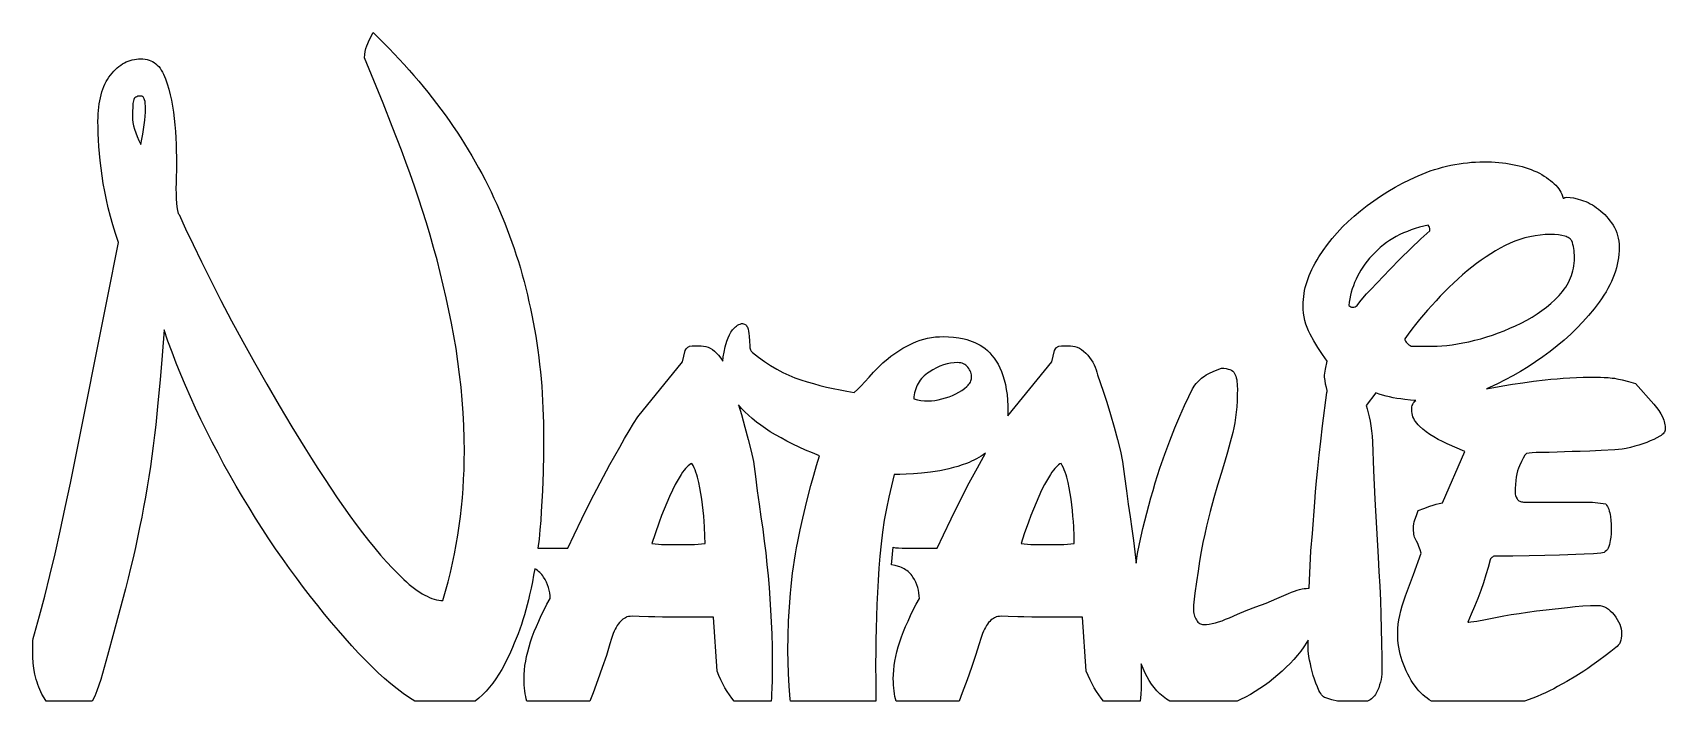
# Model space of a CAD drawing. Extents: x 36 to 181, y 24 to 84.
import ezdxf

# ---------------------------------------------------------------- set-up
doc = ezdxf.new("R2010")
doc.units = 0
doc.layers.add('CAMADA_1', color=18, linetype='CONTINUOUS')

msp = doc.modelspace()

# ---------------------------------------------------------------- linework, layer by layer
at = {"layer": 'CAMADA_1'}
for points in [[(36.73, 24.14), (36.54, 24.45), (36.35, 24.79), (36.25, 24.99), (36.15, 25.2), (36.07, 25.41), (35.98, 25.63), (35.91, 25.86), (35.84, 26.09), (35.78, 26.33), (35.72, 26.58), (35.63, 27.08), (35.57, 27.58), (35.53, 28.08), (35.52, 28.58), (35.52, 29.33), (35.53, 29.54), (35.56, 29.75), (35.61, 29.96), (35.68, 30.17), (36.14, 31.8), (36.6, 33.54), (37.06, 35.39), (37.52, 37.34), (37.97, 39.37), (38.43, 41.47), (38.89, 43.64), (39.35, 45.88), (40.28, 50.51), (41.23, 55.3), (42.2, 60.21), (43.19, 65.18), (42.93, 65.97), (42.69, 66.74), (42.47, 67.51), (42.28, 68.26), (42.11, 69), (41.96, 69.72), (41.83, 70.44), (41.73, 71.14), (41.64, 71.83), (41.56, 72.5), (41.5, 73.14), (41.44, 73.76), (41.4, 74.36), (41.37, 74.93), (41.36, 75.49), (41.35, 76.02), (41.36, 76.35), (41.37, 76.67), (41.39, 76.98), (41.42, 77.28), (41.46, 77.57), (41.51, 77.85), (41.57, 78.12), (41.63, 78.39), (41.71, 78.64), (41.79, 78.88), (41.88, 79.12), (41.98, 79.34), (42.09, 79.56), (42.21, 79.76), (42.34, 79.96), (42.48, 80.15), (42.62, 80.32), (42.77, 80.49), (42.91, 80.64), (43.07, 80.79), (43.22, 80.92), (43.39, 81.04), (43.55, 81.14), (43.72, 81.24), (43.89, 81.33), (44.06, 81.4), (44.24, 81.46), (44.42, 81.52), (44.61, 81.55), (44.8, 81.58), (44.99, 81.6), (45.19, 81.61), (45.38, 81.6), (45.57, 81.58), (45.75, 81.54), (45.92, 81.49), (46.08, 81.43), (46.24, 81.35), (46.39, 81.26), (46.53, 81.16), (46.66, 81.04), (46.79, 80.91), (46.91, 80.76), (47.02, 80.6), (47.13, 80.42), (47.22, 80.23), (47.31, 80.03), (47.4, 79.81), (47.55, 79.36), (47.68, 78.88), (47.81, 78.39), (47.92, 77.89), (48.01, 77.36), (48.1, 76.82), (48.17, 76.26), (48.23, 75.69), (48.28, 75.1), (48.32, 74.52), (48.34, 73.94), (48.36, 73.36), (48.38, 72.79), (48.38, 72.21), (48.37, 71.63), (48.35, 71.06), (48.34, 70.51), (48.33, 69.99), (48.34, 69.52), (48.35, 69.09), (48.38, 68.7), (48.42, 68.35), (48.46, 68.04), (48.52, 67.77), (48.6, 67.68), (49.19, 66.41), (49.86, 64.99), (50.61, 63.45), (51.44, 61.76), (52.34, 59.99), (53.29, 58.18), (54.3, 56.32), (55.36, 54.43), (56.45, 52.51), (57.57, 50.6), (58.7, 48.7), (59.86, 46.8), (60.44, 45.86), (61.02, 44.95), (61.6, 44.06), (62.17, 43.19), (62.75, 42.35), (63.31, 41.53), (63.88, 40.73), (64.45, 39.96), (65, 39.22), (65.55, 38.51), (66.1, 37.84), (66.63, 37.21), (67.16, 36.61), (67.68, 36.05), (68.19, 35.53), (68.7, 35.04), (68.95, 34.82), (69.19, 34.6), (69.43, 34.41), (69.67, 34.22), (69.9, 34.05), (70.13, 33.9), (70.35, 33.76), (70.57, 33.64), (70.79, 33.53), (71, 33.43), (71.21, 33.35), (71.42, 33.28), (71.62, 33.23), (71.82, 33.2), (72.01, 33.17), (72.2, 33.17), (72.44, 34), (72.67, 34.83), (72.87, 35.67), (73.06, 36.5), (73.24, 37.34), (73.39, 38.17), (73.53, 39), (73.66, 39.84), (73.77, 40.67), (73.86, 41.5), (73.94, 42.34), (74, 43.17), (74.05, 44.01), (74.09, 44.84), (74.11, 45.67), (74.12, 46.51), (74.1, 47.65), (74.07, 48.8), (74.01, 49.95), (73.93, 51.09), (73.82, 52.24), (73.69, 53.38), (73.54, 54.53), (73.37, 55.68), (73.17, 56.82), (72.96, 57.96), (72.73, 59.1), (72.49, 60.23), (72.23, 61.36), (71.96, 62.49), (71.67, 63.61), (71.36, 64.72), (71.05, 65.84), (70.72, 66.94), (70.37, 68.04), (70.02, 69.13), (69.66, 70.22), (69.28, 71.3), (68.89, 72.37), (68.49, 73.44), (67.67, 75.55), (66.85, 77.63), (66.03, 79.67), (65.2, 81.69), (65.21, 81.98), (65.25, 82.25), (65.31, 82.52), (65.4, 82.77), (65.64, 83.32), (65.95, 83.94), (66.43, 83.47), (66.91, 83), (67.38, 82.52), (67.84, 82.04), (68.29, 81.56), (68.74, 81.08), (69.18, 80.59), (69.61, 80.1), (70.03, 79.6), (70.44, 79.11), (70.85, 78.61), (71.24, 78.11), (71.63, 77.6), (72.01, 77.1), (72.39, 76.59), (72.75, 76.07), (73.11, 75.56), (73.46, 75.04), (73.8, 74.52), (74.13, 73.99), (74.45, 73.46), (74.77, 72.93), (75.08, 72.4), (75.38, 71.86), (75.67, 71.33), (75.96, 70.78), (76.23, 70.24), (76.5, 69.69), (76.76, 69.14), (77.01, 68.59), (77.26, 68.03), (77.49, 67.47), (77.72, 66.91), (77.94, 66.35), (78.16, 65.78), (78.36, 65.2), (78.56, 64.63), (78.75, 64.05), (78.94, 63.46), (79.12, 62.88), (79.29, 62.28), (79.45, 61.69), (79.61, 61.09), (79.75, 60.49), (79.89, 59.88), (80.03, 59.27), (80.16, 58.66), (80.28, 58.04), (80.39, 57.42), (80.49, 56.8), (80.59, 56.17), (80.68, 55.54), (80.76, 54.9), (80.84, 54.26), (80.91, 53.62), (80.97, 52.98), (81.03, 52.33), (81.07, 51.67), (81.14, 50.35), (81.19, 49.02), (81.2, 47.67), (81.19, 46.23), (81.15, 44.66), (81.09, 42.96), (80.99, 41.13), (80.94, 40.3), (80.87, 39.48), (80.79, 38.65), (80.69, 37.84), (83.37, 37.84), (83.93, 39.03), (84.62, 40.46), (85.4, 42.04), (86.25, 43.67), (87.12, 45.31), (87.56, 46.1), (88, 46.88), (88.43, 47.63), (88.84, 48.33), (89.24, 48.98), (89.62, 49.59), (93.62, 54.51), (93.87, 55.51), (93.96, 55.66), (94.05, 55.77), (94.1, 55.81), (94.15, 55.85), (94.2, 55.87), (94.25, 55.89), (94.49, 55.92), (94.79, 55.93), (95.29, 55.93), (95.5, 55.91), (95.7, 55.88), (95.9, 55.81), (96.09, 55.72), (96.29, 55.6), (96.47, 55.46), (96.66, 55.29), (96.83, 55.09), (97.04, 54.83), (97.22, 54.56), (97.26, 54.95), (97.34, 55.38), (97.44, 55.85), (97.58, 56.34), (97.69, 56.64), (97.81, 56.91), (97.94, 57.15), (98.02, 57.26), (98.09, 57.37), (98.18, 57.46), (98.26, 57.55), (98.36, 57.63), (98.45, 57.7), (98.55, 57.77), (98.66, 57.83), (98.76, 57.88), (98.88, 57.93), (98.98, 57.92), (99.07, 57.91), (99.15, 57.88), (99.22, 57.85), (99.28, 57.8), (99.34, 57.74), (99.38, 57.67), (99.42, 57.6), (99.48, 57.42), (99.52, 57.23), (99.56, 57.02), (99.58, 56.8), (99.62, 56.36), (99.63, 55.93), (99.63, 55.83), (99.64, 55.74), (99.66, 55.65), (99.69, 55.57), (99.72, 55.5), (99.77, 55.44), (99.82, 55.39), (99.88, 55.34), (100.42, 54.92), (100.96, 54.53), (101.5, 54.18), (102.04, 53.85), (102.59, 53.56), (103.13, 53.3), (103.4, 53.19), (103.67, 53.08), (103.94, 52.98), (104.21, 52.88), (104.76, 52.71), (105.32, 52.55), (105.9, 52.39), (106.48, 52.25), (107.08, 52.11), (107.7, 51.99), (108.32, 51.87), (108.96, 51.76), (109.27, 52.03), (109.59, 52.35), (109.93, 52.72), (110.3, 53.14), (110.69, 53.57), (111.1, 53.99), (111.54, 54.4), (112.01, 54.8), (112.25, 55), (112.5, 55.19), (112.77, 55.37), (113.04, 55.54), (113.32, 55.71), (113.61, 55.87), (113.91, 56.03), (114.22, 56.18), (114.53, 56.31), (114.86, 56.43), (115.19, 56.53), (115.53, 56.62), (115.88, 56.68), (116.23, 56.73), (116.6, 56.75), (116.97, 56.76), (117.39, 56.75), (117.84, 56.71), (118.31, 56.64), (118.8, 56.55), (119.05, 56.49), (119.29, 56.42), (119.53, 56.33), (119.77, 56.23), (120, 56.11), (120.23, 55.98), (120.46, 55.84), (120.68, 55.68), (120.89, 55.5), (121.1, 55.3), (121.29, 55.08), (121.48, 54.83), (121.66, 54.57), (121.83, 54.28), (121.99, 53.97), (122.14, 53.64), (122.27, 53.28), (122.39, 52.89), (122.49, 52.48), (122.57, 52.04), (122.64, 51.57), (122.68, 51.08), (122.71, 50.56), (122.72, 50.01), (122.71, 49.68), (126.64, 54.51), (126.89, 55.51), (126.97, 55.66), (127.06, 55.77), (127.11, 55.81), (127.16, 55.85), (127.21, 55.87), (127.26, 55.89), (127.5, 55.92), (127.8, 55.93), (128.3, 55.93), (128.51, 55.91), (128.71, 55.88), (128.91, 55.81), (129.11, 55.72), (129.3, 55.6), (129.48, 55.46), (129.67, 55.29), (129.85, 55.09), (130.02, 54.88), (130.17, 54.67), (130.3, 54.46), (130.42, 54.24), (130.52, 54.02), (130.61, 53.8), (130.67, 53.57), (130.72, 53.34), (131.22, 51.88), (131.56, 50.88), (131.89, 49.8), (132.21, 48.67), (132.52, 47.55), (132.78, 46.5), (132.97, 45.59), (133.14, 44.25), (133.31, 42.97), (133.47, 41.77), (133.64, 40.63), (133.79, 39.57), (133.93, 38.53), (134.06, 37.51), (134.17, 36.51), (134.31, 37.35), (134.47, 38.21), (134.62, 38.91), (134.78, 39.6), (134.95, 40.29), (135.12, 40.97), (135.3, 41.65), (135.49, 42.33), (135.69, 43), (135.89, 43.67), (136.31, 44.98), (136.75, 46.24), (137.19, 47.44), (137.64, 48.59), (138.08, 49.65), (138.5, 50.59), (138.88, 51.4), (139.23, 52.09), (139.44, 52.41), (139.55, 52.55), (139.66, 52.69), (139.78, 52.81), (139.9, 52.93), (140.02, 53.04), (140.14, 53.13), (140.28, 53.23), (140.43, 53.33), (140.61, 53.42), (140.81, 53.52), (141.27, 53.72), (141.81, 53.93), (142.03, 53.92), (142.23, 53.9), (142.4, 53.86), (142.56, 53.81), (142.7, 53.75), (142.81, 53.67), (142.9, 53.58), (142.98, 53.47), (143.04, 53.35), (143.09, 53.21), (143.13, 53.06), (143.17, 52.9), (143.19, 52.72), (143.21, 52.52), (143.22, 52.31), (143.23, 52.09), (143.22, 51.54), (143.2, 51), (143.17, 50.49), (143.12, 49.99), (143.06, 49.51), (142.99, 49.04), (142.91, 48.6), (142.81, 48.17), (142.59, 47.32), (142.34, 46.42), (142.07, 45.49), (141.77, 44.51), (141.45, 43.46), (141.13, 42.33), (140.81, 41.11), (140.48, 39.8), (140.31, 39.09), (140.15, 38.34), (140, 37.53), (139.85, 36.68), (139.71, 35.77), (139.57, 34.82), (139.44, 33.81), (139.31, 32.75), (139.31, 32.42), (139.31, 32.27), (139.32, 32.14), (139.34, 32), (139.37, 31.88), (139.41, 31.75), (139.45, 31.64), (139.5, 31.52), (139.56, 31.42), (139.62, 31.32), (139.69, 31.23), (139.77, 31.16), (139.85, 31.1), (139.94, 31.06), (140.03, 31.03), (140.12, 31.01), (140.23, 31), (140.46, 31.01), (140.71, 31.04), (140.98, 31.09), (141.26, 31.16), (141.55, 31.24), (141.86, 31.35), (142.18, 31.48), (142.52, 31.62), (143.24, 31.94), (144.03, 32.26), (144.89, 32.59), (145.81, 32.92), (146.77, 33.34), (147.81, 33.79), (148.08, 33.9), (148.33, 33.99), (148.57, 34.07), (148.79, 34.14), (149.01, 34.19), (149.2, 34.22), (149.39, 34.24), (149.56, 34.25), (149.66, 34.25), (149.69, 34.96), (149.81, 37.59), (149.94, 39.14), (150.15, 41.96), (150.22, 42.87), (150.31, 43.87), (150.42, 44.96), (150.54, 46.14), (150.69, 47.41), (150.85, 48.77), (151.23, 51.76), (151.25, 51.85), (151.27, 51.93), (151.19, 52.21), (151.12, 52.51), (151.07, 52.82), (151.02, 53.13), (151.03, 53.3), (151.04, 53.48), (151.07, 53.66), (151.11, 53.84), (151.27, 54.55), (150.83, 55.17), (150.43, 55.78), (150.06, 56.38), (149.73, 56.97), (149.58, 57.26), (149.46, 57.57), (149.35, 57.88), (149.26, 58.2), (149.19, 58.53), (149.14, 58.86), (149.12, 59.2), (149.11, 59.55), (149.11, 59.81), (149.13, 60.08), (149.16, 60.34), (149.19, 60.61), (149.24, 60.87), (149.3, 61.14), (149.38, 61.41), (149.46, 61.68), (149.55, 61.95), (149.66, 62.22), (149.78, 62.5), (149.9, 62.77), (150.04, 63.05), (150.19, 63.33), (150.35, 63.61), (150.52, 63.89), (150.89, 64.45), (151.29, 64.99), (151.71, 65.52), (152.16, 66.05), (152.64, 66.56), (153.14, 67.05), (153.67, 67.54), (154.23, 68.02), (154.82, 68.47), (155.42, 68.91), (156.03, 69.33), (156.67, 69.74), (157.33, 70.12), (158, 70.48), (158.69, 70.82), (159.4, 71.14), (159.76, 71.29), (160.12, 71.44), (160.48, 71.57), (160.85, 71.69), (161.21, 71.8), (161.58, 71.9), (161.94, 72), (162.31, 72.08), (162.68, 72.15), (163.05, 72.22), (163.42, 72.27), (163.79, 72.31), (164.16, 72.35), (164.53, 72.37), (164.9, 72.39), (165.28, 72.39), (165.96, 72.38), (166.28, 72.36), (166.61, 72.34), (166.92, 72.3), (167.23, 72.26), (167.54, 72.22), (167.83, 72.16), (168.12, 72.1), (168.41, 72.03), (168.69, 71.96), (168.96, 71.88), (169.23, 71.79), (169.49, 71.69), (169.74, 71.59), (169.99, 71.48), (170.23, 71.36), (170.46, 71.24), (170.67, 71.11), (170.87, 70.99), (171.06, 70.85), (171.24, 70.72), (171.41, 70.58), (171.56, 70.43), (171.71, 70.29), (171.84, 70.13), (171.96, 69.98), (172.06, 69.82), (172.16, 69.66), (172.24, 69.49), (172.31, 69.32), (172.37, 69.14), (172.44, 69.15), (172.49, 69.18), (172.52, 69.2), (172.56, 69.21), (172.7, 69.22), (172.97, 69.21), (173.27, 69.16), (173.61, 69.08), (173.99, 68.97), (174.19, 68.91), (174.39, 68.83), (174.58, 68.74), (174.77, 68.64), (174.97, 68.53), (175.16, 68.41), (175.35, 68.28), (175.53, 68.14), (175.72, 67.99), (175.9, 67.83), (176.07, 67.67), (176.23, 67.49), (176.39, 67.31), (176.54, 67.12), (176.69, 66.93), (176.83, 66.72), (176.95, 66.51), (177.06, 66.29), (177.16, 66.05), (177.23, 65.81), (177.29, 65.55), (177.33, 65.29), (177.36, 65.01), (177.37, 64.72), (177.36, 64.42), (177.34, 64.12), (177.31, 63.81), (177.26, 63.51), (177.19, 63.21), (177.12, 62.9), (177.03, 62.6), (176.92, 62.29), (176.8, 61.99), (176.67, 61.68), (176.52, 61.38), (176.36, 61.07), (176.19, 60.77), (176, 60.46), (175.79, 60.15), (175.58, 59.85), (175.12, 59.24), (174.63, 58.65), (174.12, 58.07), (173.59, 57.51), (173.03, 56.97), (172.44, 56.44), (171.83, 55.92), (171.2, 55.43), (170.55, 54.95), (169.89, 54.49), (169.23, 54.06), (168.55, 53.64), (167.87, 53.25), (167.18, 52.89), (166.48, 52.54), (165.78, 52.22), (165.49, 52.09), (166.95, 52.34), (167.82, 52.49), (168.75, 52.62), (169.72, 52.76), (170.74, 52.88), (171.27, 52.94), (171.81, 52.99), (172.37, 53.04), (172.95, 53.07), (173.54, 53.1), (174.15, 53.12), (174.77, 53.13), (175.41, 53.13), (175.71, 53.13), (176.03, 53.11), (176.38, 53.09), (176.74, 53.05), (176.94, 53.03), (177.15, 52.99), (177.64, 52.88), (178.2, 52.74), (178.83, 52.55), (180.45, 50.72), (180.7, 50.43), (180.91, 50.14), (181.09, 49.85), (181.23, 49.57), (181.35, 49.29), (181.39, 49.15), (181.43, 49.01), (181.46, 48.88), (181.48, 48.74), (181.49, 48.6), (181.49, 48.47), (181.49, 48.38), (181.46, 48.3), (181.42, 48.22), (181.37, 48.14), (181.3, 48.07), (181.21, 47.99), (181.11, 47.91), (180.99, 47.84), (180.73, 47.7), (180.45, 47.56), (180.15, 47.43), (179.83, 47.3), (179.49, 47.18), (179.13, 47.06), (178.76, 46.95), (178.37, 46.84), (177.98, 46.75), (177.63, 46.68), (177.3, 46.65), (176.99, 46.63), (175.76, 46.56), (174.74, 46.51), (173.89, 46.48), (173.16, 46.47), (172.49, 46.45), (171.82, 46.42), (171.11, 46.39), (170.32, 46.38), (169.93, 46.38), (169.59, 46.36), (169.31, 46.33), (169.07, 46.3), (169.01, 46.23), (168.94, 46.14), (168.79, 45.9), (168.63, 45.6), (168.45, 45.21), (168.36, 44.99), (168.28, 44.75), (168.22, 44.48), (168.16, 44.19), (168.12, 43.88), (168.09, 43.54), (168.08, 43.18), (168.07, 42.8), (168.08, 42.67), (168.11, 42.54), (168.16, 42.4), (168.24, 42.25), (168.28, 42.19), (168.34, 42.13), (168.4, 42.08), (168.47, 42.04), (168.54, 42), (168.63, 41.98), (168.72, 41.97), (168.82, 41.96), (174.99, 41.96), (176.16, 41.8), (176.24, 41.69), (176.31, 41.57), (176.37, 41.44), (176.43, 41.31), (176.48, 41.16), (176.52, 41.01), (176.55, 40.84), (176.58, 40.67), (176.61, 40.32), (176.64, 39.99), (176.65, 39.68), (176.66, 39.38), (176.65, 39.12), (176.62, 38.83), (176.56, 38.51), (176.49, 38.17), (176.44, 38), (176.38, 37.85), (176.31, 37.73), (176.22, 37.62), (176.12, 37.53), (176.01, 37.46), (175.88, 37.41), (175.74, 37.38), (175.07, 37.34), (174.23, 37.29), (172.03, 37.21), (170.72, 37.17), (169.33, 37.15), (167.87, 37.13), (166.32, 37.13), (166.24, 37.12), (166.16, 37.11), (166.09, 37.08), (166.03, 37.04), (165.97, 37), (165.91, 36.94), (165.86, 36.87), (165.82, 36.79), (165.64, 36.12), (165.44, 35.44), (165.23, 34.75), (164.99, 34.04), (164.73, 33.33), (164.44, 32.63), (164.14, 31.92), (163.82, 31.21), (163.93, 31.22), (164.11, 31.24), (164.64, 31.32), (165.42, 31.47), (166.45, 31.67), (167.05, 31.78), (167.7, 31.89), (168.41, 32), (169.17, 32.11), (169.98, 32.22), (170.85, 32.33), (172.74, 32.54), (173.42, 32.62), (174.12, 32.67), (174.81, 32.7), (175.49, 32.71), (175.68, 32.7), (175.86, 32.66), (176.04, 32.59), (176.22, 32.5), (176.4, 32.38), (176.57, 32.24), (176.74, 32.07), (176.91, 31.88), (177.06, 31.67), (177.2, 31.46), (177.31, 31.25), (177.41, 31.04), (177.48, 30.83), (177.53, 30.62), (177.57, 30.42), (177.58, 30.21), (177.57, 29.99), (177.54, 29.79), (177.51, 29.6), (177.45, 29.44), (177.38, 29.29), (177.29, 29.16), (177.19, 29.05), (177.08, 28.96), (176.63, 28.61), (176.12, 28.22), (175.54, 27.79), (174.91, 27.33), (174.57, 27.09), (174.22, 26.85), (173.48, 26.38), (172.7, 25.92), (171.86, 25.46), (171.51, 25.27), (171.15, 25.09), (170.78, 24.91), (170.41, 24.75), (170.04, 24.58), (169.66, 24.43), (168.89, 24.14), (160.6, 24.14), (160.39, 24.27), (160.19, 24.41), (160, 24.56), (159.81, 24.72), (159.63, 24.89), (159.46, 25.07), (159.3, 25.26), (159.15, 25.46), (158.96, 25.73), (158.78, 26.01), (158.61, 26.29), (158.46, 26.57), (158.32, 26.86), (158.19, 27.15), (158.07, 27.45), (157.96, 27.75), (157.87, 28.05), (157.79, 28.36), (157.72, 28.67), (157.67, 28.99), (157.62, 29.31), (157.59, 29.63), (157.57, 29.96), (157.57, 30.29), (157.58, 30.65), (157.61, 31.03), (157.67, 31.42), (157.74, 31.82), (157.84, 32.24), (157.96, 32.68), (158.11, 33.12), (158.27, 33.58), (158.97, 35.47), (159.65, 37.38), (159.56, 37.7), (159.46, 37.98), (159.35, 38.24), (159.23, 38.46), (159.18, 38.57), (159.12, 38.69), (159.08, 38.81), (159.05, 38.94), (159.02, 39.08), (159, 39.23), (158.99, 39.38), (158.98, 39.55), (158.99, 39.79), (159.01, 40), (159.05, 40.2), (159.11, 40.38), (159.24, 40.75), (159.4, 41.21), (159.91, 41.39), (160.44, 41.59), (160.72, 41.68), (160.99, 41.77), (161.28, 41.83), (161.57, 41.88), (163.57, 46.47), (161.98, 47.17), (161.58, 47.37), (161.18, 47.57), (160.8, 47.78), (160.44, 48.01), (160.1, 48.24), (159.8, 48.49), (159.52, 48.74), (159.39, 48.87), (159.28, 49.01), (159.17, 49.15), (159.07, 49.29), (159, 49.43), (158.93, 49.58), (158.88, 49.73), (158.85, 49.89), (158.82, 50.05), (158.82, 50.22), (158.82, 50.35), (158.84, 50.48), (158.87, 50.59), (158.91, 50.7), (158.96, 50.8), (159.03, 50.89), (159.1, 50.97), (159.19, 51.04), (158.7, 51.08), (158.19, 51.13), (157.84, 51.18), (157.5, 51.23), (157.17, 51.29), (156.84, 51.36), (156.52, 51.44), (156.21, 51.52), (155.9, 51.62), (155.61, 51.72), (154.73, 50.61), (154.84, 50.29), (154.93, 49.95), (155.02, 49.58), (155.1, 49.19), (155.17, 48.77), (155.23, 48.32), (155.28, 47.84), (155.32, 47.34), (155.41, 44.79), (155.52, 42.22), (155.66, 39.64), (155.82, 37.04), (155.89, 35.74), (155.96, 34.45), (156.02, 33.17), (156.07, 31.89), (156.1, 30.61), (156.13, 29.35), (156.14, 28.08), (156.15, 26.83), (156.14, 26.58), (156.12, 26.33), (156.08, 26.09), (156.02, 25.84), (155.95, 25.6), (155.87, 25.35), (155.77, 25.11), (155.65, 24.87), (155.58, 24.75), (155.5, 24.64), (155.41, 24.54), (155.32, 24.44), (155.21, 24.35), (155.1, 24.27), (154.98, 24.2), (154.85, 24.14), (152.17, 24.14), (151.67, 24.28), (151.23, 24.41), (151.13, 24.44), (151.03, 24.49), (150.94, 24.55), (150.84, 24.63), (150.76, 24.73), (150.68, 24.84), (150.6, 24.97), (150.52, 25.12), (150.38, 25.44), (150.25, 25.77), (150.13, 26.11), (150.02, 26.46), (149.92, 26.81), (149.83, 27.15), (149.76, 27.5), (149.69, 27.83), (149.63, 28.14), (149.59, 28.42), (149.57, 28.64), (149.56, 28.83), (149.56, 29.61), (149.44, 29.42), (149.17, 29.02), (148.89, 28.64), (148.59, 28.26), (148.27, 27.89), (147.94, 27.53), (147.59, 27.18), (147.23, 26.83), (146.85, 26.5), (146.46, 26.17), (146.07, 25.86), (145.66, 25.56), (145.25, 25.28), (144.83, 25.01), (144.4, 24.75), (143.96, 24.51), (143.52, 24.29), (143.2, 24.14), (137.18, 24.14), (137.03, 24.23), (136.89, 24.33), (136.59, 24.57), (136.3, 24.82), (136.04, 25.09), (135.79, 25.37), (135.56, 25.67), (135.34, 25.99), (135.15, 26.32), (134.97, 26.66), (134.8, 27.07), (134.64, 27.48), (134.63, 25.86), (134.62, 25.26), (134.6, 24.79), (134.58, 24.46), (134.55, 24.14), (131.26, 24.14), (131.04, 24.42), (130.83, 24.72), (130.62, 25.03), (130.43, 25.36), (130.24, 25.71), (130.06, 26.06), (129.89, 26.44), (129.72, 26.83), (129.39, 31.67), (126.72, 31.67), (124.86, 31.68), (124.15, 31.69), (123.59, 31.71), (122.75, 31.74), (122.14, 31.75), (121.95, 31.74), (121.8, 31.73), (121.7, 31.7), (121.66, 31.69), (121.64, 31.67), (121.52, 31.62), (121.41, 31.56), (121.3, 31.48), (121.2, 31.39), (121.09, 31.29), (120.99, 31.18), (120.9, 31.05), (120.8, 30.91), (120.71, 30.75), (120.62, 30.58), (120.53, 30.4), (120.45, 30.21), (120.29, 29.77), (120.13, 29.29), (119.82, 28.25), (119.47, 27.17), (119.07, 26.06), (118.63, 24.91), (118.34, 24.14), (112.73, 24.14), (112.66, 24.36), (112.61, 24.58), (112.57, 24.82), (112.53, 25.07), (112.5, 25.33), (112.48, 25.6), (112.47, 25.88), (112.46, 26.16), (112.47, 26.54), (112.5, 26.93), (112.55, 27.33), (112.61, 27.74), (112.69, 28.15), (112.79, 28.58), (112.91, 29.01), (113.05, 29.46), (113.2, 29.91), (113.38, 30.37), (113.57, 30.84), (113.78, 31.32), (114.01, 31.81), (114.25, 32.31), (114.52, 32.82), (114.8, 33.33), (114.79, 33.58), (114.76, 33.83), (114.72, 34.07), (114.65, 34.31), (114.57, 34.55), (114.47, 34.79), (114.35, 35.02), (114.21, 35.25), (114.14, 35.36), (114.06, 35.47), (113.97, 35.57), (113.88, 35.66), (113.78, 35.75), (113.67, 35.83), (113.56, 35.91), (113.44, 35.98), (113.32, 36.05), (113.19, 36.1), (113.06, 36.16), (112.92, 36.21), (112.62, 36.28), (112.3, 36.34), (112.46, 37.92), (112.66, 37.88), (112.92, 37.86), (113.25, 37.84), (113.63, 37.84), (116.38, 37.84), (116.95, 39.03), (117.63, 40.46), (118.41, 42.04), (119.26, 43.67), (119.98, 45.02), (120.7, 46.32), (120.5, 46.19), (120.31, 46.06), (120.1, 45.94), (119.9, 45.82), (119.68, 45.71), (119.46, 45.61), (119.24, 45.51), (119.01, 45.42), (118.62, 45.28), (118.23, 45.15), (117.84, 45.04), (117.44, 44.93), (117.03, 44.84), (116.63, 44.76), (116.22, 44.69), (115.8, 44.63), (115, 44.54), (114.28, 44.47), (113.63, 44.44), (113.05, 44.42), (112.55, 44.42), (112.29, 43.42), (112.06, 42.4), (111.85, 41.37), (111.66, 40.33), (111.5, 39.27), (111.37, 38.21), (111.26, 37.13), (111.17, 36.04), (111.1, 34.95), (111.05, 33.87), (111, 32.79), (110.95, 31.72), (110.92, 30.65), (110.9, 29.6), (110.89, 28.54), (110.88, 27.5), (110.89, 25.81), (110.9, 24.14), (103.27, 24.14), (103.25, 24.33), (103.16, 25.51), (103.1, 26.62), (103.06, 27.68), (103.04, 28.67), (103.06, 30), (103.1, 31.31), (103.17, 32.58), (103.26, 33.81), (103.32, 34.42), (103.39, 35.02), (103.46, 35.6), (103.54, 36.18), (103.62, 36.76), (103.71, 37.32), (103.81, 37.87), (103.92, 38.42), (104.14, 39.49), (104.37, 40.53), (104.61, 41.53), (104.85, 42.51), (105.1, 43.45), (105.35, 44.36), (105.61, 45.24), (105.88, 46.09), (105.24, 46.35), (104.63, 46.61), (104.05, 46.87), (103.48, 47.14), (102.94, 47.41), (102.43, 47.69), (101.94, 47.97), (101.47, 48.25), (101.03, 48.54), (100.61, 48.83), (100.22, 49.12), (99.85, 49.42), (99.51, 49.72), (99.19, 50.03), (98.89, 50.34), (98.62, 50.65), (98.88, 49.8), (99.2, 48.67), (99.5, 47.55), (99.76, 46.5), (99.96, 45.59), (100.13, 44.25), (100.29, 42.97), (100.46, 41.77), (100.63, 40.63), (100.79, 39.53), (100.93, 38.46), (101.06, 37.41), (101.17, 36.38), (101.27, 35.36), (101.36, 34.33), (101.44, 33.31), (101.5, 32.29), (101.56, 31.25), (101.6, 30.16), (101.62, 29.02), (101.63, 27.83), (101.62, 25.99), (101.6, 25.31), (101.59, 24.79), (101.57, 24.46), (101.54, 24.14), (98.25, 24.14), (98.03, 24.42), (97.82, 24.72), (97.61, 25.03), (97.41, 25.36), (97.23, 25.71), (97.04, 26.06), (96.87, 26.44), (96.71, 26.83), (96.38, 31.67), (93.71, 31.67), (91.84, 31.68), (91.14, 31.69), (90.58, 31.71), (89.74, 31.74), (89.12, 31.75), (88.93, 31.74), (88.79, 31.73), (88.68, 31.7), (88.65, 31.69), (88.62, 31.67), (88.51, 31.62), (88.4, 31.56), (88.29, 31.48), (88.18, 31.39), (88.08, 31.29), (87.98, 31.18), (87.88, 31.05), (87.79, 30.91), (87.7, 30.75), (87.61, 30.58), (87.52, 30.4), (87.43, 30.21), (87.27, 29.77), (87.12, 29.29), (86.81, 28.25), (86.45, 27.17), (86.06, 26.06), (85.62, 24.91), (85.33, 24.14), (79.71, 24.14), (79.65, 24.36), (79.6, 24.58), (79.55, 24.82), (79.52, 25.07), (79.49, 25.33), (79.47, 25.6), (79.46, 25.88), (79.45, 26.16), (79.46, 26.54), (79.49, 26.93), (79.53, 27.33), (79.6, 27.74), (79.68, 28.15), (79.78, 28.58), (79.9, 29.01), (80.04, 29.46), (80.19, 29.91), (80.36, 30.37), (80.55, 30.84), (80.76, 31.32), (80.99, 31.81), (81.24, 32.31), (81.5, 32.82), (81.79, 33.33), (81.78, 33.58), (81.75, 33.83), (81.7, 34.07), (81.64, 34.31), (81.56, 34.55), (81.46, 34.79), (81.34, 35.02), (81.2, 35.25), (81.12, 35.37), (81.04, 35.47), (80.95, 35.57), (80.86, 35.67), (80.75, 35.76), (80.65, 35.84), (80.53, 35.92), (80.41, 35.99), (80.31, 35.41), (80.2, 34.83), (80.08, 34.25), (79.95, 33.67), (79.84, 33.21), (79.73, 32.76), (79.61, 32.32), (79.48, 31.88), (79.35, 31.44), (79.21, 31.01), (79.06, 30.59), (78.91, 30.17), (78.75, 29.75), (78.58, 29.34), (78.41, 28.94), (78.23, 28.54), (78.05, 28.15), (77.85, 27.76), (77.66, 27.38), (77.45, 27), (77.2, 26.57), (76.94, 26.16), (76.66, 25.77), (76.37, 25.4), (76.06, 25.06), (75.74, 24.73), (75.41, 24.42), (75.07, 24.14), (69.69, 24.14), (69.2, 24.45), (68.65, 24.84), (68.1, 25.25), (67.54, 25.7), (66.98, 26.18), (66.41, 26.7), (65.83, 27.25), (65.24, 27.84), (64.65, 28.46), (64.06, 29.1), (63.46, 29.78), (62.85, 30.48), (62.24, 31.2), (61.62, 31.94), (61, 32.72), (60.37, 33.51), (59.73, 34.33), (59.1, 35.18), (58.48, 36.03), (57.86, 36.9), (57.24, 37.78), (56.64, 38.68), (56.04, 39.59), (55.44, 40.52), (54.86, 41.46), (54.28, 42.42), (53.71, 43.38), (53.16, 44.35), (52.62, 45.33), (52.09, 46.32), (51.57, 47.32), (51.06, 48.32), (50.56, 49.34), (50.08, 50.36), (49.62, 51.37), (49.18, 52.38), (48.76, 53.38), (48.36, 54.38), (47.98, 55.38), (47.61, 56.36), (47.27, 57.35), (47.1, 55.07), (46.92, 52.9), (46.72, 50.83), (46.52, 48.88), (46.41, 47.94), (46.3, 47), (46.17, 46.07), (46.04, 45.14), (45.9, 44.22), (45.75, 43.31), (45.6, 42.4), (45.44, 41.5), (45.27, 40.61), (45.08, 39.7), (44.9, 38.8), (44.7, 37.89), (44.49, 36.97), (44.27, 36.06), (44.05, 35.14), (43.81, 34.21), (43.31, 32.31), (42.78, 30.32), (42.21, 28.25), (41.6, 26.08), (41.44, 25.57), (41.26, 25.08), (41.06, 24.6), (40.84, 24.14)], [(44.44, 76.44), (44.45, 76.18), (44.48, 75.91), (44.54, 75.62), (44.62, 75.31), (44.73, 74.99), (44.86, 74.66), (45.01, 74.3), (45.19, 73.94), (45.28, 74.41), (45.37, 74.86), (45.44, 75.29), (45.5, 75.71), (45.54, 76.11), (45.58, 76.48), (45.6, 76.84), (45.6, 77.19), (45.6, 77.39), (45.58, 77.58), (45.56, 77.77), (45.52, 77.94), (45.5, 78.02), (45.47, 78.08), (45.43, 78.14), (45.39, 78.19), (45.35, 78.22), (45.3, 78.25), (45.25, 78.27), (45.19, 78.27), (45.05, 78.26), (44.93, 78.25), (44.82, 78.21), (44.73, 78.17), (44.65, 78.11), (44.59, 78.04), (44.55, 77.95), (44.52, 77.85), (44.48, 77.61), (44.46, 77.29), (44.44, 76.9)], [(153.19, 59.55), (153.27, 59.48), (153.36, 59.43), (153.44, 59.4), (153.52, 59.39), (153.64, 59.4), (153.75, 59.43), (153.85, 59.48), (153.94, 59.55), (154.17, 59.86), (154.45, 60.2), (154.78, 60.57), (155.15, 60.97), (156.86, 62.76), (157.79, 63.71), (158.74, 64.64), (159.64, 65.49), (160.44, 66.22), (160.44, 66.31), (160.43, 66.43), (160.4, 66.54), (160.35, 66.63), (160.28, 66.72), (159.89, 66.63), (159.51, 66.54), (159.14, 66.42), (158.78, 66.3), (158.43, 66.17), (158.09, 66.03), (157.76, 65.88), (157.44, 65.71), (157.14, 65.54), (156.84, 65.35), (156.55, 65.16), (156.28, 64.95), (156.01, 64.73), (155.75, 64.5), (155.51, 64.26), (155.28, 64.01), (155.05, 63.76), (154.84, 63.5), (154.64, 63.23), (154.46, 62.97), (154.28, 62.7), (154.12, 62.43), (153.97, 62.15), (153.84, 61.88), (153.71, 61.6), (153.6, 61.31), (153.5, 61.03), (153.41, 60.74), (153.34, 60.45), (153.28, 60.15), (153.23, 59.85)], [(158.19, 56.55), (158.21, 56.46), (158.26, 56.36), (158.33, 56.26), (158.44, 56.14), (158.56, 56.03), (158.67, 55.95), (158.77, 55.9), (158.86, 55.89), (160.69, 55.89), (161.1, 55.89), (161.52, 55.92), (161.96, 55.96), (162.42, 56.02), (162.9, 56.1), (163.4, 56.19), (163.91, 56.3), (164.45, 56.43), (164.99, 56.57), (165.52, 56.73), (166.05, 56.9), (166.57, 57.08), (167.09, 57.28), (167.6, 57.5), (168.11, 57.73), (168.61, 57.97), (169.11, 58.23), (169.58, 58.5), (170.03, 58.78), (170.46, 59.08), (170.87, 59.4), (171.26, 59.73), (171.64, 60.07), (171.99, 60.43), (172.16, 60.61), (172.31, 60.8), (172.46, 60.99), (172.59, 61.19), (172.72, 61.39), (172.83, 61.59), (172.93, 61.79), (173.02, 62), (173.1, 62.22), (173.17, 62.43), (173.23, 62.65), (173.28, 62.88), (173.32, 63.1), (173.35, 63.33), (173.36, 63.57), (173.37, 63.81), (173.36, 64.03), (173.35, 64.24), (173.33, 64.45), (173.3, 64.64), (173.27, 64.82), (173.23, 64.99), (173.18, 65.16), (173.12, 65.31), (173.08, 65.38), (173.03, 65.44), (172.97, 65.5), (172.9, 65.56), (172.82, 65.61), (172.73, 65.66), (172.63, 65.71), (172.51, 65.74), (172.25, 65.81), (171.94, 65.85), (171.59, 65.88), (171.2, 65.89), (170.74, 65.88), (170.29, 65.84), (169.84, 65.78), (169.39, 65.69), (168.94, 65.58), (168.49, 65.44), (168.05, 65.28), (167.61, 65.1), (167.18, 64.89), (166.74, 64.67), (166.31, 64.43), (165.88, 64.17), (165.46, 63.9), (165.03, 63.6), (164.61, 63.3), (164.2, 62.97), (163.78, 62.63), (163.37, 62.28), (162.96, 61.92), (162.56, 61.55), (162.16, 61.17), (161.77, 60.78), (161.37, 60.38), (160.99, 59.97), (160.61, 59.55), (160.23, 59.13), (159.87, 58.71), (159.52, 58.28), (159.17, 57.85), (158.84, 57.42), (158.51, 56.99)], [(114.3, 51.18), (114.62, 51.1), (114.92, 51.05), (115.25, 51.02), (115.63, 51.01), (115.89, 51.02), (116.18, 51.05), (116.48, 51.1), (116.8, 51.18), (117.13, 51.27), (117.45, 51.37), (117.75, 51.5), (118.05, 51.63), (118.33, 51.79), (118.59, 51.95), (118.83, 52.12), (119.05, 52.3), (119.15, 52.4), (119.23, 52.49), (119.31, 52.59), (119.36, 52.69), (119.41, 52.79), (119.44, 52.89), (119.46, 52.99), (119.47, 53.09), (119.46, 53.22), (119.45, 53.34), (119.42, 53.46), (119.39, 53.57), (119.34, 53.69), (119.28, 53.8), (119.21, 53.9), (119.14, 54.01), (119.05, 54.11), (118.95, 54.19), (118.85, 54.26), (118.74, 54.32), (118.62, 54.37), (118.49, 54.4), (118.36, 54.42), (118.22, 54.43), (117.9, 54.41), (117.59, 54.38), (117.27, 54.31), (116.96, 54.22), (116.64, 54.1), (116.32, 53.96), (116, 53.79), (115.68, 53.59), (115.52, 53.49), (115.37, 53.37), (115.23, 53.25), (115.1, 53.13), (114.99, 53), (114.88, 52.86), (114.78, 52.72), (114.69, 52.57), (114.6, 52.42), (114.53, 52.26), (114.47, 52.09), (114.42, 51.92), (114.37, 51.74), (114.34, 51.56), (114.31, 51.37)], [(90.87, 38.25), (91.17, 38.22), (91.46, 38.19), (91.75, 38.17), (92.04, 38.17), (94.37, 38.17), (94.7, 38.17), (95.02, 38.19), (95.33, 38.22), (95.63, 38.25), (95.62, 38.92), (95.58, 39.75), (95.56, 40.22), (95.52, 40.7), (95.47, 41.2), (95.42, 41.71), (95.35, 42.23), (95.27, 42.73), (95.18, 43.23), (95.08, 43.71), (95.03, 43.95), (94.97, 44.18), (94.9, 44.4), (94.82, 44.62), (94.74, 44.83), (94.65, 45.03), (94.56, 45.23), (94.46, 45.42), (94.35, 45.37), (94.24, 45.3), (94.13, 45.2), (94.01, 45.09), (93.89, 44.95), (93.76, 44.8), (93.63, 44.62), (93.5, 44.42), (93.23, 43.99), (92.97, 43.52), (92.71, 43.01), (92.46, 42.46), (92.21, 41.9), (91.98, 41.33), (91.75, 40.75), (91.54, 40.17), (91.17, 39.11)], [(123.89, 38.25), (124.18, 38.22), (124.47, 38.19), (124.76, 38.17), (125.05, 38.17), (127.39, 38.17), (127.72, 38.17), (128.03, 38.19), (128.34, 38.22), (128.64, 38.25), (128.63, 38.92), (128.6, 39.75), (128.57, 40.22), (128.53, 40.7), (128.49, 41.2), (128.43, 41.71), (128.36, 42.23), (128.28, 42.73), (128.2, 43.23), (128.1, 43.71), (128.04, 43.95), (127.98, 44.18), (127.91, 44.4), (127.84, 44.62), (127.75, 44.83), (127.67, 45.03), (127.57, 45.23), (127.47, 45.42), (127.36, 45.37), (127.25, 45.3), (127.14, 45.2), (127.02, 45.09), (126.9, 44.95), (126.78, 44.8), (126.65, 44.62), (126.51, 44.42), (126.24, 43.99), (125.98, 43.52), (125.72, 43.01), (125.47, 42.46), (125.23, 41.9), (124.99, 41.33), (124.77, 40.75), (124.55, 40.17), (124.18, 39.11)]]:
    msp.add_lwpolyline(points, close=True, dxfattribs=at)

doc.saveas('drawing.dxf')
